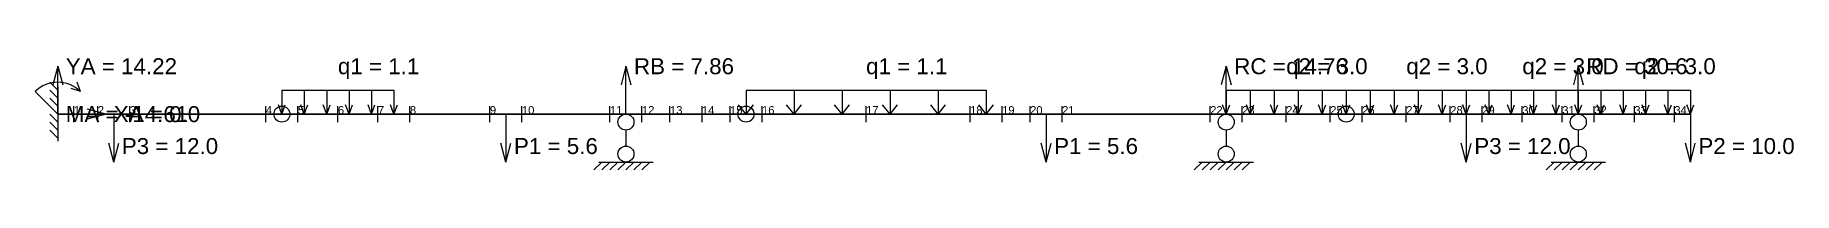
# Model space of a CAD drawing. Header units: millimetres. Extents: x 0 to 113, y -2 to 2.
# Drawn here: x 90.92 to 112.89, y -0.7 to 0.7 of the extents above; entities that cross this region are included whole.
import ezdxf

# ---------------------------------------------------------------- set-up
doc = ezdxf.new("R2010")
doc.units = ezdxf.units.MM
doc.layers.add('Loads', color=7, linetype='Continuous')
doc.layers.add('Supports', color=7, linetype='Continuous')
doc.styles.get("Standard").update_dxf_attribs({"font": 'arial.ttf'})

# ---------------------------------------------------------------- blocks, each defined once
blk = doc.blocks.new('Сечение')
at = {"color": 1}
blk.add_lwpolyline([(-0.1, 0), (0.1, 0)], dxfattribs=at)
blk = doc.blocks.new('Жесткая заделка')
for points in [[(-0.1, 0.4), (0, 0.3)], [(-0.1, 0.3), (0, 0.2)], [(0, 0.34), (0, -0.34)], [(-0.1, 0.2), (0, 0.1)], [(-0.1, 0.1), (0, 0)], [(-0.1, 0), (0, -0.1)], [(-0.1, -0.1), (0, -0.2)], [(-0.1, -0.2), (0, -0.3)]]:
    blk.add_lwpolyline(points)
blk = doc.blocks.new('Подвижная опора')
for points in [[(-0.7, 0.4), (-0.6, 0.3)], [(-0.7, 0.3), (-0.6, 0.2)], [(-0.6, 0.34), (-0.6, -0.34)], [(-0.7, 0.2), (-0.6, 0.1)], [(-0.7, 0.1), (-0.6, 0)], [(-0.7, 0), (-0.6, -0.1)], [(-0.2, 0), (-0.4, 0)], [(-0.7, -0.1), (-0.6, -0.2)], [(-0.7, -0.2), (-0.6, -0.3)]]:
    blk.add_lwpolyline(points)
for centre in [(-0.5, 0), (-0.1, 0)]:
    blk.add_circle(centre, 0.1)
blk = doc.blocks.new('Сосредоточенная сила')
for points in [[(0, 0), (0.6, 0)], [(0.6, 0), (0.366, 0.062)], [(0.6, 0), (0.366, -0.062)]]:
    blk.add_lwpolyline(points)
blk = doc.blocks.new('Распределенная нагрузка')
for points in [[(0, 0.5), (-0.1169, 0.5309)], [(-0.3, 0.5), (0, 0.5)], [(-0.3, -0.5), (-0.3, 0.5)], [(0, 0.5), (-0.1169, 0.4691)], [(-0.3, 0.3), (0, 0.3)], [(0, 0.3), (-0.1169, 0.3309)], [(0, 0.3), (-0.1169, 0.2691)], [(-0.3, 0.1), (0, 0.1)], [(0, 0.1), (-0.1169, 0.1309)], [(0, 0.1), (-0.1169, 0.0691)], [(0, -0.1), (-0.1169, -0.0691)], [(-0.3, -0.1), (0, -0.1)], [(0, -0.1), (-0.1169, -0.1309)], [(0, -0.3), (-0.1169, -0.2691)], [(-0.3, -0.3), (0, -0.3)], [(0, -0.3), (-0.1169, -0.3309)], [(-0.3, -0.5), (0, -0.5)], [(0, -0.5), (-0.1169, -0.4691)], [(0, -0.5), (-0.1169, -0.5309)]]:
    blk.add_lwpolyline(points)
blk = doc.blocks.new('Момент (по часовой)')
for points in [[(0, 0), (-0.283, 0.283)], [(0.283, 0.283), (0.166, 0.323)], [(0.283, 0.283), (0.242, 0.4)]]:
    blk.add_lwpolyline(points)
blk.add_arc((0, 0), 0.4, 45.0651, 134.9349)

msp = doc.modelspace()

# ---------------------------------------------------------------- hatches: boundary and pattern name
at = {"layer": 'Штриховка 1'}
h = msp.add_hatch(dxfattribs=at)
h.set_pattern_fill('ANSI31', color=3, scale=0.05, angle=45)
h.paths.add_polyline_path([(91.2, 0), (91.9, 0), (91.9, 0), (91.2, 0), (91.2, 0)])
h = msp.add_hatch(dxfattribs=at)
h.set_pattern_fill('ANSI31', color=3, scale=0.05, angle=45)
h.paths.add_polyline_path([(91.9, 0), (94, 0), (94, 0), (91.9, 0), (91.9, 0)])
h = msp.add_hatch(dxfattribs=at)
h.set_pattern_fill('ANSI31', color=3, scale=0.05, angle=45)
h.paths.add_polyline_path([(94, 0), (95.4, 0), (95.4, 0), (94, 0), (94, 0)])
h = msp.add_hatch(dxfattribs=at)
h.set_pattern_fill('ANSI31', color=3, scale=0.05, angle=45)
h.paths.add_polyline_path([(95.4, 0), (96.8, 0), (96.8, 0), (95.4, 0), (95.4, 0)])
h = msp.add_hatch(dxfattribs=at)
h.set_pattern_fill('ANSI31', color=3, scale=0.05, angle=45)
h.paths.add_polyline_path([(96.8, 0), (98.3, 0), (98.3, 0), (96.8, 0), (96.8, 0)])
h = msp.add_hatch(dxfattribs=at)
h.set_pattern_fill('ANSI31', color=3, scale=0.05, angle=45)
h.paths.add_polyline_path([(98.3, 0), (99.05, 0), (99.05, 0), (98.3, 0), (98.3, 0)])
h = msp.add_hatch(dxfattribs=at)
h.set_pattern_fill('ANSI31', color=3, scale=0.05, angle=45)
h.paths.add_polyline_path([(99.05, 0), (99.8, 0), (99.8, 0), (99.05, 0), (99.05, 0)])
h = msp.add_hatch(dxfattribs=at)
h.set_pattern_fill('ANSI31', color=3, scale=0.05, angle=45)
h.paths.add_polyline_path([(99.8, 0), (102.8, 0), (102.8, 0), (99.8, 0), (99.8, 0)])
h = msp.add_hatch(dxfattribs=at)
h.set_pattern_fill('ANSI31', color=3, scale=0.05, angle=45)
h.paths.add_polyline_path([(102.8, 0), (103.55, 0), (103.55, 0), (102.8, 0), (102.8, 0)])
h = msp.add_hatch(dxfattribs=at)
h.set_pattern_fill('ANSI31', color=3, scale=0.05, angle=45)
h.paths.add_polyline_path([(103.55, 0), (105.8, 0), (105.8, 0), (103.55, 0), (103.55, 0)])
h = msp.add_hatch(dxfattribs=at)
h.set_pattern_fill('ANSI31', color=3, scale=0.05, angle=45)
h.paths.add_polyline_path([(105.8, 0), (107.3, 0), (107.3, 0), (105.8, 0), (105.8, 0)])
h = msp.add_hatch(dxfattribs=at)
h.set_pattern_fill('ANSI31', color=3, scale=0.05, angle=45)
h.paths.add_polyline_path([(107.3, 0), (108.8, 0), (108.8, 0), (107.3, 0), (107.3, 0)])
h = msp.add_hatch(dxfattribs=at)
h.set_pattern_fill('ANSI31', color=3, scale=0.05, angle=45)
h.paths.add_polyline_path([(108.8, 0), (110.2, 0), (110.2, 0), (108.8, 0), (108.8, 0)])
h = msp.add_hatch(dxfattribs=at)
h.set_pattern_fill('ANSI31', color=3, scale=0.05, angle=45)
h.paths.add_polyline_path([(110.2, 0), (111.6, 0), (111.6, 0), (110.2, 0), (110.2, 0)])

# ---------------------------------------------------------------- linework, layer by layer
at = {"layer": 'diagram M', "color": 6, "linetype": 'CONTINUOUS'}
for points in [[(91.2, 0), (91.9, 0), (91.9, 0), (91.2, 0), (91.2, 0)], [(91.9, 0), (94, 0), (94, 0), (91.9, 0), (91.9, 0)], [(94, 0), (95.4, 0), (95.4, 0), (94, 0), (94, 0)], [(95.4, 0), (96.8, 0), (96.8, 0), (95.4, 0), (95.4, 0)], [(96.8, 0), (98.3, 0), (98.3, 0), (96.8, 0), (96.8, 0)], [(98.3, 0), (99.05, 0), (99.05, 0), (98.3, 0), (98.3, 0)], [(99.05, 0), (99.8, 0), (99.8, 0), (99.05, 0), (99.05, 0)], [(99.8, 0), (102.8, 0), (102.8, 0), (99.8, 0), (99.8, 0)], [(102.8, 0), (103.55, 0), (103.55, 0), (102.8, 0), (102.8, 0)], [(103.55, 0), (105.8, 0), (105.8, 0), (103.55, 0), (103.55, 0)], [(105.8, 0), (107.3, 0), (107.3, 0), (105.8, 0), (105.8, 0)], [(107.3, 0), (108.8, 0), (108.8, 0), (107.3, 0), (107.3, 0)], [(108.8, 0), (110.2, 0), (110.2, 0), (108.8, 0), (108.8, 0)], [(110.2, 0), (111.6, 0), (111.6, 0), (110.2, 0), (110.2, 0)]]:
    msp.add_lwpolyline(points, close=True, dxfattribs=at)
at = {"layer": 'HINGE', "lineweight": 30}
for centre in [(94, 0), (99.8, 0), (107.3, 0)]:
    msp.add_circle(centre, 0.1, dxfattribs=at)
at = {"layer": 'Rod', "lineweight": 30}
for p, q in [((91.2, 0), (91.9, 0)), ((91.9, 0), (94, 0)), ((94, 0), (95.4, 0)), ((95.4, 0), (96.8, 0)), ((96.8, 0), (98.3, 0)), ((98.3, 0), (99.05, 0)), ((99.05, 0), (99.8, 0)), ((99.8, 0), (102.8, 0)), ((102.8, 0), (103.55, 0)), ((103.55, 0), (105.8, 0)), ((105.8, 0), (107.3, 0)), ((107.3, 0), (108.8, 0)), ((108.8, 0), (110.2, 0)), ((110.2, 0), (111.6, 0))]:
    msp.add_line(p, q, dxfattribs=at)

# ---------------------------------------------------------------- block references
at = {"layer": 'Loads'}
for p, rotation in [((91.2, 0), 90), ((98.3, 0), 90), ((105.8, 0), 90), ((110.2, 0), 90), ((91.9, 0), 270), ((96.8, 0), 270), ((103.55, 0), 270), ((108.8, 0), 270), ((111.6, 0), 270)]:
    msp.add_blockref('Сосредоточенная сила', p, dxfattribs=dict(at, rotation=rotation))
for name in ['Момент (по часовой)', 'Сосредоточенная сила']:
    msp.add_blockref(name, (91.2, 0), dxfattribs=at)
at = {"layer": 'Loads', "rotation": 270}
for p, yscale in [((94.7, 0), 1.4), ((101.3, 0), 3), ((106.55, 0), 1.5), ((108.05, 0), 1.5), ((109.5, 0), 1.4), ((110.9, 0), 1.4)]:
    msp.add_blockref('Распределенная нагрузка', p, dxfattribs=dict(at, yscale=yscale))
at = {"layer": 'SECTIONS', "rotation": 90}
for p in [(91.4, 0), (91.7, 0), (92.1, 0), (93.8, 0), (94.2, 0), (94.7, 0), (95.2, 0), (95.6, 0), (96.6, 0), (97, 0), (98.1, 0), (98.5, 0), (98.85, 0), (99.25, 0), (99.6, 0), (100, 0), (101.3, 0), (102.6, 0), (103, 0), (103.35, 0), (103.75, 0), (105.6, 0), (106, 0), (106.55, 0), (107.1, 0), (107.5, 0), (108.05, 0), (108.6, 0), (109, 0), (109.5, 0), (110, 0), (110.4, 0), (110.9, 0), (111.4, 0)]:
    msp.add_blockref('Сечение', p, dxfattribs=at)
at = {"layer": 'Supports'}
msp.add_blockref('Жесткая заделка', (91.2, 0), dxfattribs=at)
at = {"layer": 'Supports', "rotation": 90}
for p in [(98.3, 0), (105.8, 0), (110.2, 0)]:
    msp.add_blockref('Подвижная опора', p, dxfattribs=at)

# ---------------------------------------------------------------- texts
at = {"layer": 'Loads'}
for s, p in [('YA = 14.22', (91.3, 0.5)), ('q1 = 1.1', (94.7, 0.5)), ('RB = 7.86', (98.4, 0.5)), ('q1 = 1.1', (101.3, 0.5)), ('RC = 14.76', (105.9, 0.5)), ('q2 = 3.0', (106.55, 0.5)), ('q2 = 3.0', (108.05, 0.5)), ('q2 = 3.0', (109.5, 0.5)), ('RD = 30.6', (110.3, 0.5)), ('q2 = 3.0', (110.9, 0.5)), ('MA = -14.61', (91.3, -0.1)), ('XA = 0.0', (91.9, -0.1)), ('P3 = 12.0', (92, -0.5)), ('P1 = 5.6', (96.9, -0.5)), ('P1 = 5.6', (103.65, -0.5)), ('P3 = 12.0', (108.9, -0.5)), ('P2 = 10.0', (111.7, -0.5))]:
    msp.add_text(s, height=0.2, dxfattribs=at).set_placement(p)
at = {"layer": 'SECTIONS', "color": 1}
for s, p in [('1', (91.4, 0)), ('2', (91.7, 0)), ('3', (92.1, 0)), ('4', (93.8, 0)), ('5', (94.2, 0)), ('6', (94.7, 0)), ('7', (95.2, 0)), ('8', (95.6, 0)), ('9', (96.6, 0)), ('10', (97, 0)), ('11', (98.1, 0)), ('12', (98.5, 0)), ('13', (98.85, 0)), ('14', (99.25, 0)), ('15', (99.6, 0)), ('16', (100, 0)), ('17', (101.3, 0)), ('18', (102.6, 0)), ('19', (103, 0)), ('20', (103.35, 0)), ('21', (103.75, 0)), ('22', (105.6, 0)), ('23', (106, 0)), ('24', (106.55, 0)), ('25', (107.1, 0)), ('26', (107.5, 0)), ('27', (108.05, 0)), ('28', (108.6, 0)), ('29', (109, 0)), ('30', (109.5, 0)), ('31', (110, 0)), ('32', (110.4, 0)), ('33', (110.9, 0)), ('34', (111.4, 0))]:
    msp.add_text(s, height=0.1, dxfattribs=at).set_placement(p)

doc.saveas('drawing.dxf')
